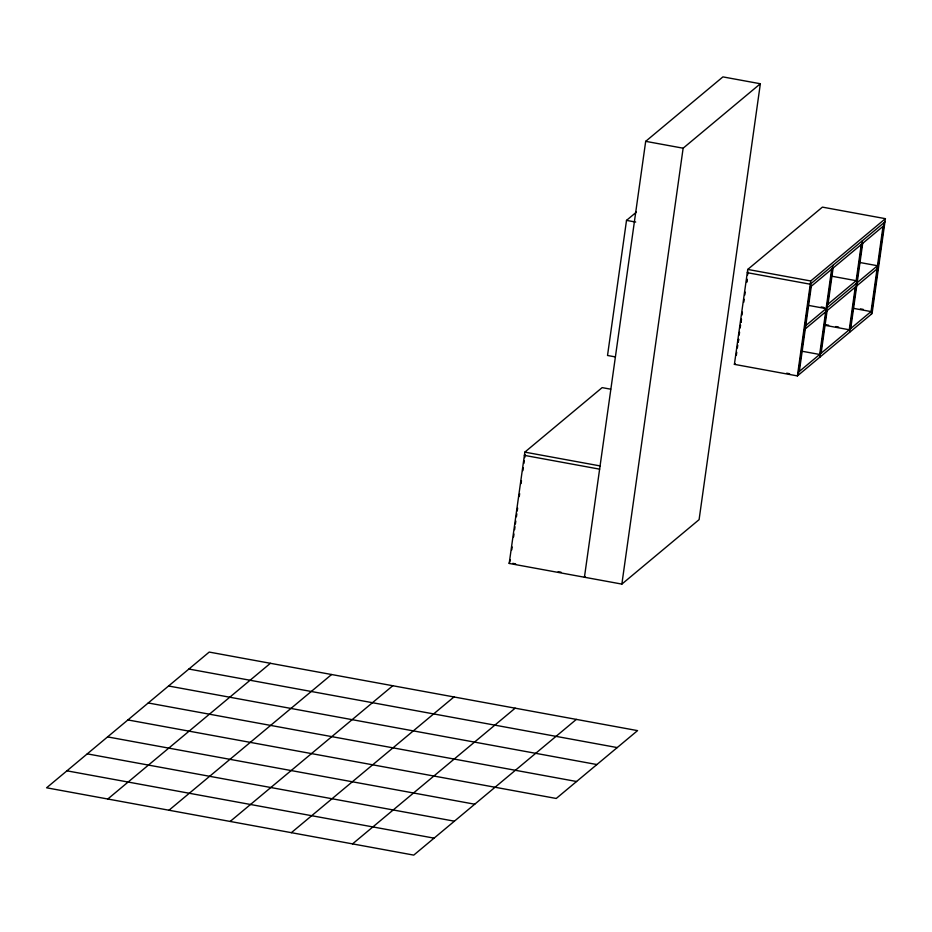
<?xml version="1.0" encoding="UTF-8"?>
<svg xmlns="http://www.w3.org/2000/svg" width="932" height="932" viewBox="0 0 932 932"><rect width="100%" height="100%" fill="white"/><g stroke="black" fill="none" stroke-linecap="round" stroke-linejoin="round"><path stroke-width="1.4" d="M585.168 576.628L584.434 577.234L645.69 141.338L722.917 76.89L760.349 83.752L699.093 519.648L621.865 584.096L509.198 563.441L524.844 452.125L602.142 387.619L610.658 389.18M510.34 559.946L509.198 563.441M511.761 549.868L512.169 546.979M513.579 536.89L513.986 534.013M514.592 529.691L515 526.813M515.408 523.924L515.804 521.046M516.421 516.724L516.817 513.835M517.225 510.957L517.633 508.08M519.252 496.546L519.66 493.669M521.07 483.58L521.477 480.691M522.899 470.613L523.306 467.724M523.912 463.402L524.32 460.525M524.716 457.635L525.124 454.758L524.39 455.364L599.626 469.157M636.416 212.112L626.514 220.383L607.524 355.476L615.388 356.921M621.865 584.096L683.133 148.2L760.349 83.752M734.404 364.354L747.744 269.43L822.408 207.125L885.4 218.671L872.061 313.595L797.396 375.911L734.404 364.354L735.138 363.748M736.35 355.15L736.746 352.284M737.352 347.986L737.76 345.12M738.156 342.265L738.563 339.399M739.169 335.101L739.565 332.235M740.171 327.936L740.579 325.07M740.975 322.204L741.383 319.338M741.989 315.039L742.385 312.173M743.794 302.154L744.202 299.288M744.808 294.99L745.204 292.124M746.614 282.093L747.021 279.227M747.615 274.928L748.023 272.062L747.289 272.68L810.281 284.225L884.946 221.909M738.284 342.102L738.692 339.26M741.091 322.169L741.488 319.315M746.695 282.291L747.091 279.449M797.396 375.911L810.735 280.986L885.4 218.671M798.13 375.293L811.015 283.619M799.33 371.425L811.306 286.229M831.635 269.266L819.659 354.463L802.592 351.341M819.939 357.096L832.847 265.399M821.127 353.24L827.115 310.647M828.024 304.158L833.103 268.043M855.25 287.161L849.262 329.765L823.655 325.07M861.238 244.568L856.159 280.683L831.973 276.245M849.541 332.398L862.426 240.712M850.73 328.542L862.694 243.345M883.023 226.383L871.047 311.579L852.559 308.189M871.327 314.212L884.258 222.492M107.786 799.015L270.408 663.293M168.983 810.234L331.594 674.512M810.56 286.858L883.792 225.73M827.29 304.776L856.892 280.066M805.772 325.594L826.102 308.62L807.613 305.23M826.835 308.014L856.438 283.305M857.172 282.699L877.49 265.736L860.422 262.603M805.318 328.833L825.647 311.87M826.381 311.253L855.984 286.555M856.706 285.938L877.035 268.975M230.169 821.453L392.791 685.731M798.608 372.043L871.781 310.962M291.367 832.672L453.977 696.95M352.552 843.891L515.175 708.169M576.36 719.388L413.75 855.11L46.6 787.796L209.211 652.074L637.546 730.618L556.241 798.468L127.905 719.935M645.69 141.338L683.133 148.2M626.514 220.383L635.694 222.072M747.744 269.43L810.735 280.986M860.399 308.876L863.242 309.401M821.15 306.966L823.993 307.49M825.81 324.72L828.653 325.233M835.771 326.538L838.614 327.062M786.678 373.196L789.614 373.72M524.844 452.125L600.08 465.918M512.775 563.347L515.617 563.872M558.198 571.677L561.029 572.201M188.881 669.036L617.229 747.581M168.564 685.999L596.899 764.543M148.235 702.973L576.57 781.505M107.576 736.897L474.726 804.211M87.259 753.86L454.397 821.185M66.929 770.822L434.079 838.148"/></g></svg>
